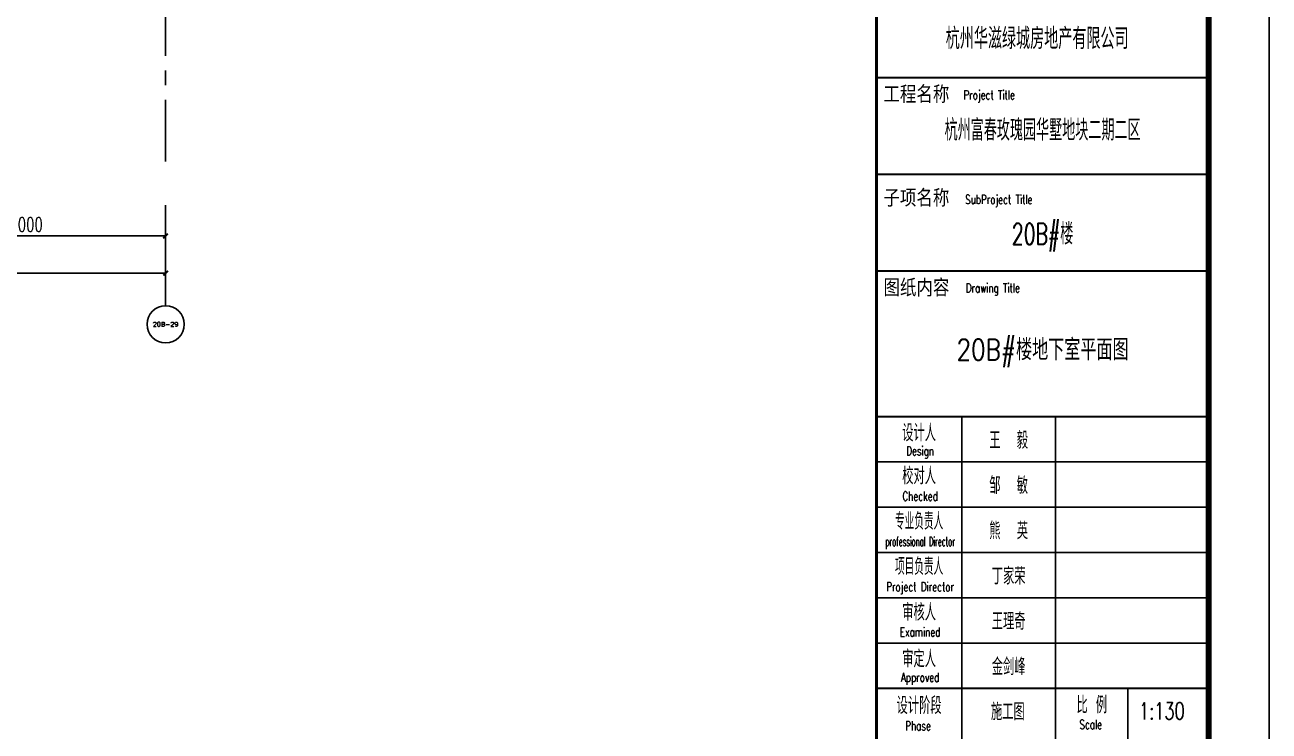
# Model space of a CAD drawing. Extents: x 296441 to 853063, y 459050 to 1117990.
# Drawn here: x 665072 to 691829, y 855595 to 870785 of the extents above; entities that cross this region are included whole.
import ezdxf
from ezdxf.enums import TextEntityAlignment as Align

# ---------------------------------------------------------------- set-up
doc = ezdxf.new("R2010")
doc.units = 0
doc.header["$LTSCALE"] = 1000
doc.linetypes.add('14-GRID$0$CENTER2', pattern=[28.575, 19.05, -3.175, 3.175, -3.175])
for name, color, linetype in [('14-GRID$0$G-GRID', 9, '14-GRID$0$CENTER2'), ('AXIS', 3, 'Continuous'), ('AXIS_TEXT', 7, 'Continuous'), ('G-GRID-IDEN', 4, 'Continuous'), ('G-GRID-TEXT', 33, 'Continuous'), ('PUB_DIM', 3, 'Continuous'), ('ZT1_通用--图框---PM、LM、DY、JD', 150, 'Continuous')]:
    doc.layers.add(name, color=color, linetype=linetype)
doc.styles.add('_TCH_AXIS', font='COMPLEX', dxfattribs={"bigfont": 'GBCBIG'})
doc.styles.add('_TCH_DIM_T3', font='SIMPLEX', dxfattribs={"width": 0.705882, "bigfont": 'GBCBIG'})
doc.styles.add('GOA_04_COMPLEX_1.00', font='complex.shx')
doc.styles.add('ZT_图框1', font='ROMANS', dxfattribs={"width": 0.8, "bigfont": 'CHINESE'})
doc.styles.add('ZT_图框2', font='', dxfattribs={"width": 0.8})
doc.styles.get('ZT_图框2').set_extended_font_data('NSimSun')
doc.dimstyles.new('_TCH_ARCH&&100', dxfattribs={"dimtxt": 297.5, "dimasz": 100, "dimexe": 250, "dimexo": 300, "dimgap": 100, "dimtad": 1, "dimdec": 0, "dimzin": 0, "dimdsep": 46, "dimtxsty": '_TCH_DIM_T3', "dimblk": 'ARCHTICK', "dimcen": 0.09, "dimclrt": 7, "dimazin": 2, "dimtfac": 1, "dimtdec": 0, "dimtix": 1, "dimtmove": 2, "dimatfit": 3, "dimfxl": 0, "dimtolj": 1, "dimtzin": 0, "dimarcsym": 0})

# ---------------------------------------------------------------- blocks, each defined once
blk = doc.blocks.new('ZT_A1标准图框')
for p, q in [((790.17, -461.62), (790.17, -506.58)), ((805.66, -461.62), (805.66, -506.58)), ((776.05, -469.11), (831, -469.11)), ((776.05, -476.61), (831, -476.61)), ((776.05, -484.1), (831, -484.1)), ((776.05, -491.59), (831, -491.59)), ((776.05, -499.08), (831, -499.08)), ((790.17, -506.58), (790.17, -529.05)), ((805.66, -506.58), (805.66, -521.56)), ((817.64, -506.58), (817.64, -521.56))]:
    blk.add_line(p, q)
blk.add_lwpolyline([(0, -594), (841, -594), (841, 0), (0, 0)], close=True)
at = {"const_width": 1}
blk.add_lwpolyline([(25, -584), (831, -584), (831, -10), (25, -10)], close=True, dxfattribs=at)
for points, const_width in [([(776.05, -10), (776.05, -584)], 0.5), ([(776.05, -405.53), (831, -405.53)], 0.35), ([(776.05, -421.53), (831, -421.53)], 0.35), ([(776.05, -437.53), (831, -437.53)], 0.35), ([(776.05, -461.62), (831, -461.62)], 0.35), ([(776.05, -506.58), (831, -506.58)], 0.35)]:
    blk.add_lwpolyline(points, dxfattribs=dict(const_width=const_width))
at = {"color": 190, "style": 'ZT_图框1', "width": 0.7}
for s, height, p in [('杭州华滋绿城房地产有限公司 ', 3.5, (803.47, -398.88)), ('王  毅', 2.8, (797.91, -465.37)), ('邹  敏', 2.8, (797.91, -472.86)), ('熊  英', 2.8, (797.91, -480.35)), ('丁家荣', 2.8, (797.91, -487.85)), ('王理奇', 2.8, (797.91, -495.34)), ('金剑峰', 2.8, (797.91, -502.83)), ('施工图', 2.8, (797.78, -510.3))]:
    blk.add_text(s, height=height, dxfattribs=at).set_placement(p, align=Align.MIDDLE)
for s, height, style, width, p in [('工程名称', 2.5, 'ZT_图框2', 0.8, (782.65, -409.47)), ('Project Title', 1.5, 'ZT_图框1', 0.7, (794.69, -409.14)), ('子项名称', 2.5, 'ZT_图框2', 0.8, (782.65, -426.62)), ('SubProject Title', 1.5, 'ZT_图框1', 0.7, (796.29, -426.44)), ('图纸内容', 2.5, 'ZT_图框2', 0.8, (782.66, -441.47)), ('Drawing Title', 1.5, 'ZT_图框1', 0.7, (795.3, -441.07)), ('设计人', 2.8, 'ZT_图框1', 0.7, (783.1, -465.71)), ('Design', 1.5, 'ZT_图框1', 0.7, (783.27, -468.04)), ('校对人', 2.8, 'ZT_图框1', 0.7, (783.1, -472.83)), ('Checked', 1.5, 'ZT_图框1', 0.7, (783.27, -475.53)), ('专业负责人', 2.8, 'ZT_图框1', 0.6, (783.1, -480.32)), ('professional Director', 1.5, 'ZT_图框1', 0.55, (783.27, -483.03)), ('项目负责人', 2.8, 'ZT_图框1', 0.6, (783.1, -487.81)), ('Project Director', 1.5, 'ZT_图框1', 0.7, (783.27, -490.52)), ('审核人', 2.8, 'ZT_图框1', 0.7, (783.1, -495.38)), ('Examined', 1.5, 'ZT_图框1', 0.7, (783.27, -498.01)), ('审定人', 2.8, 'ZT_图框1', 0.7, (783.1, -503.09)), ('Approved', 1.5, 'ZT_图框1', 0.7, (783.27, -505.5)), ('设计阶段', 2.8, 'ZT_图框1', 0.7, (783.1, -510.82)), ('比 例', 2.8, 'ZT_图框1', 0.7, (811.67, -510.72)), ('Phase', 1.5, 'ZT_图框1', 0.7, (782.93, -513.53)), ('Scale', 1.5, 'ZT_图框1', 0.7, (811.5, -513.31))]:
    blk.add_text(s, height=height, dxfattribs=dict(style=style, width=width)).set_placement(p, align=Align.CENTER)
at = {"color": 190, "ltscale": 0.3, "style": 'ZT_图框1', "width": 0.65}
blk.add_text('杭州富春玫瑰园华墅地块二期二区', height=3.5, dxfattribs=at).set_placement((803.53, -414.01), align=Align.MIDDLE)
at = {"color": 70, "ltscale": 0.3, "style": 'ZT_图框1', "flags": 8}
for tag, width, p in [('子项名称', 0.65, (803.53, -431.64)), ('图名', 0.8, (803.53, -450.79))]:
    blk.add_attdef(tag, text='', height=3.5, dxfattribs=dict(at, width=width)).set_placement(p, align=Align.MIDDLE)
at = {"color": 70, "style": 'ZT_图框1', "width": 0.7, "flags": 8}
for tag, p in [('比例', (823.26, -510.32)), ('版本', (823.22, -517.8)), ('图号', (809.52, -525.31))]:
    blk.add_attdef(tag, text='', height=2.8, dxfattribs=at).set_placement(p, align=Align.MIDDLE)
blk = doc.blocks.new('_ArchTick')
at = {"color": 0, "linetype": 'ByBlock', "const_width": 0.4}
blk.add_lwpolyline([(-0.5, -0.5), (0.5, 0.5)], dxfattribs=at)
blk = doc.blocks.new('*D2155')
at = {"layer": 'Defpoints', "color": 0, "transparency": 16777216}
for p in [(608698, 867045), (668098, 867045), (668098, 865445)]:
    blk.add_point(p, dxfattribs=at)
at = {"layer": 'PUB_DIM', "color": 0, "lineweight": -2, "transparency": 16777216}
for p, q in [((608698, 866745), (608698, 865195)), ((668098, 866745), (668098, 865195)), ((608698, 865445), (668098, 865445))]:
    blk.add_line(p, q, dxfattribs=at)
at = {"layer": 'PUB_DIM', "color": 0, "lineweight": -2, "transparency": 16777216, "xscale": 100, "yscale": 100, "zscale": 100, "rotation": 180}
blk.add_blockref('_ArchTick', (608698, 865445), dxfattribs=at)
at = {"layer": 'PUB_DIM', "color": 0, "lineweight": -2, "transparency": 16777216, "xscale": 100, "yscale": 100, "zscale": 100}
blk.add_blockref('_ArchTick', (668098, 865445), dxfattribs=at)
at = {"layer": 'PUB_DIM', "color": 7, "transparency": 16777216, "insert": (638398, 865693), "char_height": 297.5, "attachment_point": 5, "style": '_TCH_DIM_T3'}
blk.add_mtext('\\A1;59400', dxfattribs=at)
blk = doc.blocks.new('*D2167')
at = {"layer": 'Defpoints', "color": 0, "transparency": 16777216}
for p in [(662098, 867045), (668098, 867045), (668098, 866245)]:
    blk.add_point(p, dxfattribs=at)
at = {"layer": 'PUB_DIM', "color": 0, "lineweight": -2, "transparency": 16777216}
for p, q in [((662098, 866745), (662098, 865995)), ((668098, 866745), (668098, 865995)), ((662098, 866245), (668098, 866245))]:
    blk.add_line(p, q, dxfattribs=at)
at = {"layer": 'PUB_DIM', "color": 0, "lineweight": -2, "transparency": 16777216, "xscale": 100, "yscale": 100, "zscale": 100, "rotation": 180}
blk.add_blockref('_ArchTick', (662098, 866245), dxfattribs=at)
at = {"layer": 'PUB_DIM', "color": 0, "lineweight": -2, "transparency": 16777216, "xscale": 100, "yscale": 100, "zscale": 100}
blk.add_blockref('_ArchTick', (668098, 866245), dxfattribs=at)
at = {"layer": 'PUB_DIM', "color": 7, "transparency": 16777216, "insert": (665098, 866493), "char_height": 297.5, "attachment_point": 5, "style": '_TCH_DIM_T3'}
blk.add_mtext('\\A1;6000', dxfattribs=at)
blk = doc.blocks.new('_AXISO')
at = {"layer": 'G-GRID-IDEN'}
blk.add_circle((0, 0), 0.5, dxfattribs=at)
at = {"layer": 'G-GRID-TEXT', "style": 'GOA_04_COMPLEX_1.00', "width": 1.041667}
blk.add_attdef('A', text='', height=0.56, dxfattribs=at).set_placement((-0.25, -0.28), (0.25, -0.28), align=Align.FIT)

msp = doc.modelspace()

# ---------------------------------------------------------------- linework, layer by layer
at = {"layer": '14-GRID$0$G-GRID', "color": 8, "ltscale": 0.1}
msp.add_line((668098.5, 900603), (668098.5, 867844.6), dxfattribs=at)
at = {"layer": 'AXIS'}
msp.add_line((668098.5, 866905.6), (668098.5, 864744.6), dxfattribs=at)

# ---------------------------------------------------------------- block references
ref = msp.add_blockref('_AXISO', (668098.5, 864344.6), dxfattribs=dict(at, xscale=800, yscale=800, zscale=800))
ref.add_attrib('A', '20B-29', dxfattribs={"layer": 'AXIS_TEXT', "height": 95, "style": '_TCH_AXIS'}).set_placement((667822.5, 864297.1), (668374.4, 864297.1), align=Align.FIT)
at = {"layer": 'ZT1_通用--图框---PM、LM、DY、JD', "ltscale": 10}
ref = msp.add_blockref('ZT_A1标准图框', (582499.1, 922370), dxfattribs=dict(at, xscale=130, yscale=130, zscale=130))
ref.add_attrib('比例', '1:130', dxfattribs={"layer": '0', "color": 70, "height": 364, "style": 'ZT_图框1', "width": 0.7}).set_placement((689522.6, 856028), align=Align.MIDDLE)
ref.add_attrib('图名', '20B#楼地下室平面图', dxfattribs={"layer": '0', "color": 70, "ltscale": 0.3, "height": 455, "style": 'ZT_图框1', "width": 0.8}).set_placement((686957.7, 863767.1), align=Align.MIDDLE)
ref.add_attrib('子项名称', '20B#楼', dxfattribs={"layer": '0', "color": 70, "ltscale": 0.3, "height": 455, "style": 'ZT_图框1', "width": 0.65}).set_placement((686957.7, 866256.8), align=Align.MIDDLE)

# ---------------------------------------------------------------- dimensions: what is measured, and where the dimension line sits
at = {"layer": 'PUB_DIM'}
for p1, distance, picture, middle in [((608698.5, 867044.6), -1600, '*D2155', (638398.5, 865693.3)), ((662098.5, 867044.6), -800, '*D2167', (665098.5, 866493.3))]:
    dim = msp.add_aligned_dim(p1=p1, p2=(668098.5, 867044.6), distance=distance, dimstyle='_TCH_ARCH&&100', dxfattribs=at)
    dim.commit()
    dim.dimension.update_dxf_attribs({"geometry": picture, "text_midpoint": middle})

doc.saveas('drawing.dxf')
